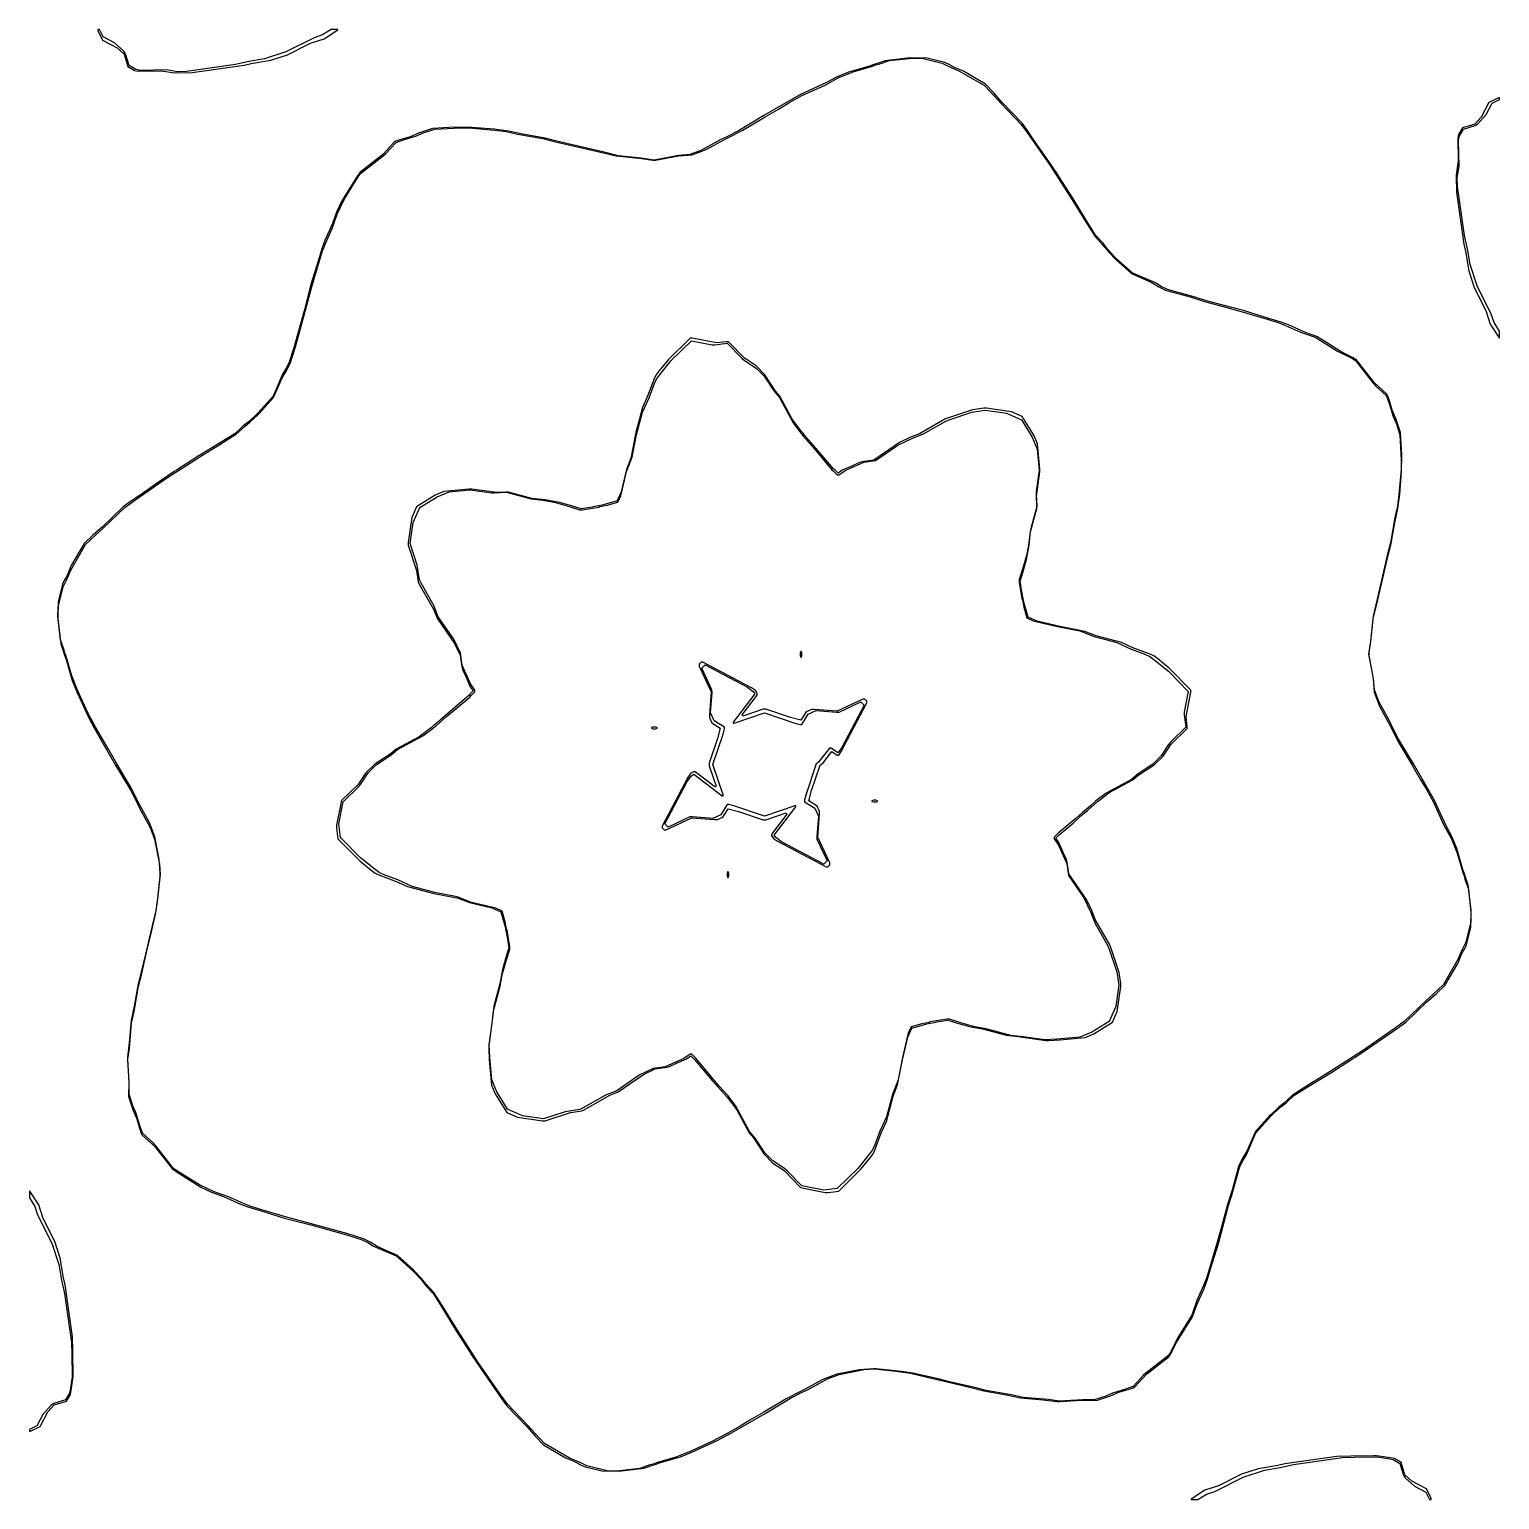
# Model space of a CAD drawing. Extents: x 65 to 85, y 65 to 85.
import ezdxf

# ---------------------------------------------------------------- set-up
doc = ezdxf.new("R2010")
doc.units = 0

msp = doc.modelspace()

# ---------------------------------------------------------------- linework, layer by layer
for points in [[(66.196, 84.747), (66.288, 84.663), (66.342, 84.494), (66.431, 84.441), (66.482, 84.431), (66.791, 84.437), (66.981, 84.409), (67.213, 84.411), (67.921, 84.513), (68.016, 84.534), (68.284, 84.581), (68.512, 84.655), (68.823, 84.811), (69.011, 84.87), (69.197, 84.991), (69.197, 84.999), (69.106, 84.999), (68.989, 84.923), (68.874, 84.886), (68.488, 84.693), (68.199, 84.6), (67.984, 84.562), (67.805, 84.523), (67.137, 84.426), (67.016, 84.424), (66.864, 84.447), (66.514, 84.44), (66.448, 84.453), (66.36, 84.506), (66.309, 84.666), (66.286, 84.701), (66.159, 84.817), (66.004, 84.897), (65.956, 84.999), (65.933, 84.999), (65.933, 84.985), (65.996, 84.851), (66.196, 84.747)], [(65.388, 76.981), (65.422, 76.678), (65.429, 76.64), (65.471, 76.52), (65.479, 76.486), (65.5, 76.43), (65.584, 76.142), (65.645, 75.988), (65.803, 75.644), (65.887, 75.49), (65.998, 75.291), (66.088, 75.142), (66.174, 74.991), (66.379, 74.645), (66.461, 74.489), (66.499, 74.404), (66.594, 74.233), (66.643, 74.144), (66.703, 73.986), (66.769, 73.646), (66.779, 73.503), (66.749, 73.212), (66.719, 73.016), (66.649, 72.71), (66.601, 72.515), (66.53, 72.21), (66.482, 72.016), (66.428, 71.711), (66.387, 71.517), (66.36, 71.213), (66.334, 71.019), (66.334, 70.981), (66.352, 70.679), (66.351, 70.483), (66.412, 70.292), (66.462, 70.179), (66.5, 70.053), (66.522, 69.987), (66.532, 69.962), (66.707, 69.805), (66.947, 69.497), (66.953, 69.494), (66.996, 69.463), (67.335, 69.252), (67.479, 69.183), (67.643, 69.123), (67.874, 69.021), (67.987, 68.978), (68.141, 68.932), (68.486, 68.825), (68.83, 68.737), (69.331, 68.6), (69.526, 68.536), (69.603, 68.498), (69.683, 68.448), (69.991, 68.315), (70.219, 68.11), (70.33, 67.994), (70.4, 67.904), (70.497, 67.799), (70.624, 67.597), (70.808, 67.296), (70.998, 67.002), (71.015, 66.972), (71.131, 66.797), (71.343, 66.492), (71.422, 66.375), (71.496, 66.276), (71.766, 65.994), (71.885, 65.858), (71.993, 65.746), (72.294, 65.571), (72.407, 65.524), (72.461, 65.498), (72.49, 65.478), (72.548, 65.452), (72.788, 65.393), (73.019, 65.388), (73.322, 65.422), (73.36, 65.429), (73.48, 65.471), (73.514, 65.479), (73.57, 65.5), (73.858, 65.584), (74.012, 65.645), (74.356, 65.803), (74.51, 65.887), (74.709, 65.998), (74.858, 66.088), (75.009, 66.174), (75.355, 66.379), (75.511, 66.461), (75.596, 66.499), (75.767, 66.594), (75.856, 66.643), (76.014, 66.703), (76.354, 66.769), (76.497, 66.779), (76.788, 66.749), (76.984, 66.719), (77.29, 66.649), (77.485, 66.601), (77.79, 66.53), (77.984, 66.482), (78.289, 66.428), (78.483, 66.387), (78.787, 66.36), (78.981, 66.334), (79.019, 66.334), (79.321, 66.352), (79.517, 66.351), (79.707, 66.412), (79.82, 66.462), (79.946, 66.5), (80.013, 66.522), (80.038, 66.533), (80.195, 66.707), (80.503, 66.947), (80.506, 66.953), (80.533, 66.991), (80.607, 67.145), (80.822, 67.489), (80.876, 67.643), (80.979, 67.874), (81.022, 67.987), (81.068, 68.141), (81.175, 68.486), (81.218, 68.64), (81.306, 68.986), (81.357, 69.141), (81.451, 69.486), (81.464, 69.526), (81.502, 69.604), (81.551, 69.683), (81.685, 69.991), (81.89, 70.219), (82.006, 70.33), (82.095, 70.4), (82.201, 70.497), (82.403, 70.624), (82.704, 70.808), (82.998, 70.998), (83.028, 71.015), (83.203, 71.131), (83.508, 71.343), (83.625, 71.422), (83.724, 71.496), (84.006, 71.766), (84.141, 71.885), (84.254, 71.993), (84.429, 72.294), (84.476, 72.407), (84.502, 72.461), (84.521, 72.49), (84.548, 72.548), (84.607, 72.788), (84.612, 73.019), (84.578, 73.322), (84.571, 73.359), (84.529, 73.48), (84.521, 73.514), (84.5, 73.57), (84.416, 73.858), (84.355, 74.011), (84.271, 74.165), (84.113, 74.51), (84.002, 74.709), (83.912, 74.858), (83.826, 75.009), (83.621, 75.355), (83.539, 75.511), (83.501, 75.596), (83.405, 75.767), (83.357, 75.856), (83.297, 76.015), (83.285, 76.172), (83.222, 76.502), (83.249, 76.678), (83.281, 76.983), (83.329, 77.18), (83.47, 77.79), (83.518, 77.984), (83.572, 78.289), (83.613, 78.484), (83.64, 78.677), (83.666, 78.981), (83.667, 79.214), (83.649, 79.516), (83.588, 79.707), (83.538, 79.82), (83.5, 79.946), (83.478, 80.012), (83.467, 80.038), (83.293, 80.195), (83.053, 80.503), (83.047, 80.506), (83.009, 80.533), (82.855, 80.607), (82.511, 80.822), (82.357, 80.876), (82.126, 80.979), (82.013, 81.022), (81.859, 81.068), (81.514, 81.175), (81.359, 81.218), (81.014, 81.306), (80.859, 81.357), (80.514, 81.45), (80.474, 81.464), (80.396, 81.502), (80.317, 81.551), (80.008, 81.685), (79.78, 81.889), (79.67, 82.006), (79.6, 82.095), (79.503, 82.201), (79.375, 82.403), (79.192, 82.704), (79.002, 82.998), (78.985, 83.028), (78.869, 83.203), (78.656, 83.508), (78.578, 83.625), (78.504, 83.724), (78.234, 84.006), (78.114, 84.141), (78.007, 84.254), (77.706, 84.429), (77.593, 84.476), (77.539, 84.502), (77.51, 84.521), (77.452, 84.548), (77.212, 84.607), (76.981, 84.612), (76.678, 84.578), (76.64, 84.571), (76.52, 84.529), (76.486, 84.521), (76.43, 84.5), (76.142, 84.416), (75.989, 84.355), (75.834, 84.271), (75.49, 84.113), (75.291, 84.002), (75.142, 83.912), (74.991, 83.826), (74.645, 83.621), (74.489, 83.539), (74.404, 83.501), (74.233, 83.405), (74.144, 83.357), (73.984, 83.297), (73.828, 83.285), (73.498, 83.222), (73.322, 83.249), (73.016, 83.281), (72.82, 83.329), (72.21, 83.47), (72.016, 83.518), (71.711, 83.572), (71.516, 83.613), (71.323, 83.64), (71.019, 83.666), (70.785, 83.667), (70.484, 83.649), (70.292, 83.588), (70.179, 83.538), (70.053, 83.5), (69.987, 83.478), (69.962, 83.467), (69.805, 83.293), (69.497, 83.053), (69.494, 83.047), (69.466, 83.008), (69.252, 82.665), (69.178, 82.512), (69.123, 82.357), (69.021, 82.126), (68.978, 82.013), (68.932, 81.859), (68.825, 81.514), (68.737, 81.17), (68.6, 80.669), (68.536, 80.474), (68.498, 80.396), (68.448, 80.317), (68.315, 80.008), (68.11, 79.78), (67.994, 79.67), (67.904, 79.6), (67.799, 79.503), (67.597, 79.375), (67.296, 79.192), (67.002, 79.002), (66.972, 78.985), (66.797, 78.869), (66.492, 78.656), (66.375, 78.578), (66.276, 78.504), (65.994, 78.234), (65.858, 78.114), (65.746, 78.007), (65.571, 77.706), (65.524, 77.593), (65.498, 77.539), (65.478, 77.51), (65.452, 77.452), (65.393, 77.212), (65.388, 76.981)], [(65.393, 77.138), (65.462, 77.418), (65.495, 77.49), (65.502, 77.5), (65.509, 77.516), (65.563, 77.644), (65.765, 77.993), (65.898, 78.12), (66.006, 78.215), (66.299, 78.496), (66.415, 78.582), (66.508, 78.645), (66.853, 78.885), (66.994, 78.978), (67.027, 78.998), (67.354, 79.208), (67.593, 79.354), (67.818, 79.497), (67.936, 79.604), (68.006, 79.66), (68.11, 79.758), (68.137, 79.785), (68.322, 79.991), (68.438, 80.261), (68.502, 80.362), (68.546, 80.454), (68.621, 80.681), (68.757, 81.18), (68.836, 81.486), (68.93, 81.791), (68.988, 81.987), (69.027, 82.089), (69.118, 82.293), (69.187, 82.488), (69.282, 82.685), (69.473, 82.992), (69.497, 83.024), (69.503, 83.038), (69.812, 83.278), (69.85, 83.31), (69.983, 83.458), (70.013, 83.47), (70.103, 83.5), (70.268, 83.55), (70.357, 83.59), (70.516, 83.64), (70.861, 83.66), (70.981, 83.66), (71.327, 83.63), (71.484, 83.609), (71.639, 83.575), (71.984, 83.514), (72.14, 83.476), (72.83, 83.317), (72.983, 83.279), (73.328, 83.244), (73.482, 83.22), (73.518, 83.22), (73.831, 83.281), (74.015, 83.294), (74.206, 83.366), (74.316, 83.425), (74.446, 83.499), (74.511, 83.527), (74.705, 83.63), (75.009, 83.811), (75.199, 83.919), (75.332, 83.998), (75.51, 84.098), (75.816, 84.238), (76.011, 84.344), (76.208, 84.423), (76.471, 84.5), (76.514, 84.516), (76.557, 84.526), (76.698, 84.575), (77.012, 84.61), (77.138, 84.607), (77.418, 84.538), (77.49, 84.505), (77.5, 84.498), (77.516, 84.491), (77.644, 84.437), (77.993, 84.235), (78.12, 84.102), (78.215, 83.994), (78.496, 83.701), (78.582, 83.585), (78.645, 83.492), (78.885, 83.147), (78.978, 83.006), (78.998, 82.973), (79.208, 82.646), (79.354, 82.407), (79.497, 82.182), (79.604, 82.064), (79.66, 81.994), (79.758, 81.89), (79.785, 81.863), (79.991, 81.678), (80.261, 81.561), (80.362, 81.498), (80.454, 81.453), (80.486, 81.443), (80.791, 81.36), (80.986, 81.296), (81.29, 81.218), (81.486, 81.164), (81.791, 81.07), (81.987, 81.012), (82.089, 80.972), (82.293, 80.882), (82.489, 80.812), (82.795, 80.621), (82.991, 80.527), (83.024, 80.503), (83.038, 80.497), (83.278, 80.188), (83.309, 80.149), (83.458, 80.017), (83.47, 79.987), (83.5, 79.897), (83.55, 79.732), (83.59, 79.642), (83.64, 79.484), (83.66, 79.139), (83.66, 79.019), (83.63, 78.673), (83.609, 78.516), (83.575, 78.361), (83.514, 78.016), (83.476, 77.86), (83.317, 77.17), (83.279, 77.016), (83.244, 76.672), (83.22, 76.518), (83.22, 76.482), (83.281, 76.169), (83.294, 75.984), (83.366, 75.794), (83.425, 75.684), (83.499, 75.554), (83.527, 75.489), (83.63, 75.295), (83.81, 74.991), (83.919, 74.8), (83.998, 74.668), (84.098, 74.489), (84.238, 74.184), (84.344, 73.989), (84.423, 73.792), (84.5, 73.529), (84.516, 73.486), (84.526, 73.442), (84.575, 73.302), (84.61, 72.988), (84.607, 72.862), (84.538, 72.582), (84.505, 72.51), (84.498, 72.5), (84.491, 72.484), (84.437, 72.356), (84.235, 72.007), (84.102, 71.88), (83.994, 71.785), (83.701, 71.504), (83.585, 71.418), (83.492, 71.355), (83.147, 71.115), (83.006, 71.022), (82.973, 71.002), (82.646, 70.791), (82.407, 70.645), (82.182, 70.503), (82.064, 70.395), (81.994, 70.34), (81.89, 70.241), (81.863, 70.215), (81.678, 70.008), (81.561, 69.739), (81.498, 69.638), (81.453, 69.546), (81.443, 69.514), (81.36, 69.209), (81.296, 69.014), (81.218, 68.71), (81.164, 68.514), (81.07, 68.209), (81.012, 68.013), (80.972, 67.911), (80.882, 67.707), (80.812, 67.511), (80.621, 67.205), (80.527, 67.009), (80.503, 66.976), (80.497, 66.962), (80.188, 66.722), (80.15, 66.69), (80.017, 66.542), (79.987, 66.53), (79.897, 66.5), (79.732, 66.45), (79.642, 66.41), (79.484, 66.359), (79.326, 66.36), (79.007, 66.341), (78.863, 66.361), (78.517, 66.391), (78.361, 66.424), (78.016, 66.485), (77.86, 66.524), (77.515, 66.604), (77.36, 66.642), (77.016, 66.721), (76.862, 66.745), (76.519, 66.78), (76.481, 66.78), (76.288, 66.765), (75.986, 66.706), (75.794, 66.633), (75.684, 66.574), (75.554, 66.501), (75.489, 66.472), (75.295, 66.37), (74.991, 66.189), (74.8, 66.081), (74.668, 66.002), (74.49, 65.902), (74.294, 65.796), (73.988, 65.655), (73.792, 65.577), (73.529, 65.5), (73.486, 65.484), (73.442, 65.474), (73.302, 65.425), (72.988, 65.389), (72.862, 65.393), (72.582, 65.462), (72.51, 65.495), (72.5, 65.502), (72.484, 65.509), (72.356, 65.562), (72.007, 65.765), (71.88, 65.898), (71.785, 66.006), (71.504, 66.299), (71.418, 66.415), (71.355, 66.508), (71.115, 66.853), (71.022, 66.994), (71.002, 67.027), (70.791, 67.354), (70.645, 67.593), (70.503, 67.818), (70.395, 67.936), (70.34, 68.006), (70.241, 68.11), (70.215, 68.137), (70.008, 68.322), (69.739, 68.438), (69.638, 68.502), (69.546, 68.546), (69.319, 68.621), (68.82, 68.757), (68.514, 68.836), (68.209, 68.93), (68.013, 68.988), (67.911, 69.027), (67.707, 69.118), (67.512, 69.187), (67.315, 69.282), (67.008, 69.473), (66.976, 69.496), (66.962, 69.503), (66.722, 69.812), (66.69, 69.85), (66.542, 69.983), (66.53, 70.012), (66.5, 70.103), (66.45, 70.268), (66.41, 70.357), (66.359, 70.516), (66.36, 70.674), (66.341, 70.993), (66.361, 71.137), (66.391, 71.483), (66.424, 71.639), (66.485, 71.984), (66.524, 72.14), (66.604, 72.485), (66.643, 72.645), (66.721, 72.984), (66.745, 73.138), (66.78, 73.481), (66.78, 73.519), (66.765, 73.712), (66.706, 74.014), (66.633, 74.206), (66.574, 74.316), (66.501, 74.446), (66.472, 74.511), (66.37, 74.705), (66.189, 75.009), (66.081, 75.199), (66.002, 75.332), (65.902, 75.51), (65.796, 75.705), (65.655, 76.012), (65.577, 76.208), (65.5, 76.47), (65.484, 76.514), (65.474, 76.557), (65.425, 76.698), (65.389, 77.012), (65.393, 77.138)], [(84.411, 82.787), (84.513, 82.079), (84.534, 81.984), (84.581, 81.716), (84.655, 81.488), (84.811, 81.176), (84.87, 80.989), (84.991, 80.803), (84.999, 80.803), (84.999, 80.894), (84.923, 81.011), (84.886, 81.126), (84.693, 81.512), (84.6, 81.801), (84.562, 82.016), (84.523, 82.194), (84.499, 82.354), (84.426, 82.863), (84.424, 82.984), (84.447, 83.136), (84.44, 83.486), (84.453, 83.551), (84.506, 83.64), (84.666, 83.691), (84.701, 83.714), (84.817, 83.841), (84.897, 83.996), (84.999, 84.044), (84.999, 84.067), (84.985, 84.067), (84.851, 84.004), (84.747, 83.804), (84.663, 83.712), (84.494, 83.658), (84.441, 83.569), (84.431, 83.518), (84.437, 83.209), (84.409, 83.018), (84.411, 82.787)], [(69.198, 73.99), (69.494, 73.69), (69.648, 73.564), (69.706, 73.521), (69.755, 73.499), (69.988, 73.41), (70.142, 73.34), (70.485, 73.249), (70.831, 73.181), (70.986, 73.121), (71.292, 73.05), (71.413, 72.995), (71.472, 72.79), (71.494, 72.668), (71.5, 72.657), (71.523, 72.505), (71.482, 72.373), (71.434, 72.21), (71.401, 72.016), (71.319, 71.711), (71.313, 71.672), (71.294, 71.517), (71.248, 71.174), (71.248, 71.135), (71.256, 70.981), (71.287, 70.64), (71.337, 70.519), (71.494, 70.267), (71.641, 70.202), (71.981, 70.153), (72.017, 70.152), (72.36, 70.266), (72.514, 70.291), (72.546, 70.304), (72.888, 70.499), (73.01, 70.547), (73.354, 70.785), (73.514, 70.862), (73.671, 70.884), (73.708, 70.892), (73.804, 70.937), (73.941, 70.998), (73.999, 71.038), (74.042, 70.994), (74.289, 70.701), (74.496, 70.47), (74.622, 70.301), (74.792, 69.992), (74.852, 69.92), (74.996, 69.699), (75.115, 69.578), (75.238, 69.497), (75.27, 69.472), (75.49, 69.248), (75.827, 69.18), (75.864, 69.18), (76.01, 69.198), (76.31, 69.494), (76.436, 69.648), (76.478, 69.706), (76.501, 69.755), (76.589, 69.988), (76.659, 70.142), (76.752, 70.487), (76.811, 70.641), (76.878, 70.984), (76.949, 71.292), (77.005, 71.413), (77.21, 71.472), (77.331, 71.494), (77.343, 71.5), (77.495, 71.523), (77.627, 71.482), (77.79, 71.434), (77.984, 71.401), (78.289, 71.319), (78.328, 71.313), (78.483, 71.294), (78.826, 71.248), (78.864, 71.248), (79.019, 71.256), (79.36, 71.287), (79.48, 71.337), (79.733, 71.494), (79.798, 71.641), (79.847, 71.981), (79.847, 72.018), (79.823, 72.17), (79.71, 72.513), (79.696, 72.546), (79.499, 72.892), (79.453, 73.012), (79.38, 73.164), (79.138, 73.512), (79.116, 73.671), (79.108, 73.708), (79.063, 73.804), (79.002, 73.941), (78.962, 73.999), (79.006, 74.042), (79.197, 74.202), (79.304, 74.301), (79.397, 74.377), (79.53, 74.496), (79.698, 74.622), (80.008, 74.792), (80.08, 74.852), (80.301, 74.996), (80.422, 75.115), (80.503, 75.238), (80.528, 75.27), (80.751, 75.489), (80.75, 75.519), (80.735, 75.651), (80.801, 75.982), (80.801, 76.011), (80.506, 76.31), (80.352, 76.436), (80.294, 76.478), (80.245, 76.501), (80.012, 76.589), (79.858, 76.659), (79.513, 76.752), (79.359, 76.811), (79.016, 76.878), (78.707, 76.949), (78.587, 77.005), (78.528, 77.21), (78.506, 77.331), (78.5, 77.343), (78.477, 77.495), (78.518, 77.627), (78.566, 77.79), (78.599, 77.983), (78.62, 78.166), (78.705, 78.483), (78.705, 78.519), (78.699, 78.647), (78.744, 78.981), (78.744, 79.019), (78.713, 79.36), (78.663, 79.48), (78.506, 79.733), (78.359, 79.798), (78.018, 79.847), (77.982, 79.847), (77.83, 79.823), (77.487, 79.71), (77.453, 79.696), (77.108, 79.499), (76.988, 79.453), (76.836, 79.38), (76.488, 79.138), (76.329, 79.116), (76.292, 79.108), (76.195, 79.063), (76.058, 79.002), (76.001, 78.962), (75.96, 79.004), (75.937, 79.021), (75.699, 79.304), (75.538, 79.484), (75.524, 79.507), (75.504, 79.53), (75.377, 79.698), (75.208, 80.008), (75.148, 80.08), (75.004, 80.301), (74.885, 80.421), (74.762, 80.503), (74.729, 80.528), (74.511, 80.751), (74.481, 80.75), (74.349, 80.735), (74.018, 80.801), (73.989, 80.801), (73.69, 80.506), (73.564, 80.352), (73.521, 80.294), (73.499, 80.245), (73.41, 80.012), (73.34, 79.858), (73.249, 79.515), (73.181, 79.169), (73.121, 79.014), (73.05, 78.708), (72.995, 78.587), (72.79, 78.528), (72.668, 78.506), (72.657, 78.5), (72.505, 78.477), (72.373, 78.518), (72.21, 78.566), (72.017, 78.599), (71.833, 78.62), (71.517, 78.705), (71.48, 78.705), (71.353, 78.699), (71.019, 78.744), (70.981, 78.744), (70.64, 78.713), (70.519, 78.663), (70.267, 78.506), (70.202, 78.359), (70.153, 78.018), (70.152, 77.983), (70.266, 77.64), (70.291, 77.486), (70.304, 77.453), (70.499, 77.112), (70.546, 76.99), (70.785, 76.646), (70.862, 76.486), (70.884, 76.329), (70.892, 76.292), (70.937, 76.195), (70.998, 76.058), (71.038, 76.001), (70.996, 75.96), (70.979, 75.937), (70.696, 75.699), (70.516, 75.538), (70.492, 75.524), (70.47, 75.504), (70.302, 75.377), (69.992, 75.208), (69.92, 75.148), (69.699, 75.004), (69.578, 74.885), (69.497, 74.762), (69.472, 74.729), (69.248, 74.509), (69.18, 74.173), (69.18, 74.136), (69.198, 73.99)], [(69.231, 74.01), (69.209, 74.191), (69.269, 74.49), (69.475, 74.691), (69.503, 74.729), (69.607, 74.886), (69.719, 74.996), (69.916, 75.125), (70.008, 75.202), (70.354, 75.392), (70.493, 75.496), (70.508, 75.509), (70.535, 75.525), (70.675, 75.651), (70.991, 75.917), (71.004, 75.934), (71.06, 75.989), (71.06, 76.013), (71.002, 76.097), (70.887, 76.35), (70.864, 76.514), (70.773, 76.704), (70.561, 77.01), (70.501, 77.164), (70.329, 77.466), (70.309, 77.514), (70.277, 77.71), (70.179, 78.006), (70.221, 78.291), (70.311, 78.494), (70.548, 78.642), (70.71, 78.709), (70.997, 78.735), (71.286, 78.696), (71.324, 78.696), (71.489, 78.704), (71.79, 78.623), (71.828, 78.614), (71.983, 78.596), (72.14, 78.569), (72.328, 78.514), (72.483, 78.466), (72.518, 78.466), (72.745, 78.5), (72.759, 78.508), (72.86, 78.526), (73.005, 78.568), (73.044, 78.654), (73.055, 78.691), (73.123, 78.986), (73.199, 79.181), (73.258, 79.485), (73.34, 79.792), (73.429, 79.988), (73.501, 80.175), (73.531, 80.242), (73.572, 80.298), (73.732, 80.494), (74.007, 80.765), (74.287, 80.709), (74.324, 80.709), (74.492, 80.729), (74.691, 80.525), (74.729, 80.497), (74.886, 80.393), (74.996, 80.281), (75.125, 80.084), (75.202, 79.992), (75.392, 79.646), (75.496, 79.507), (75.509, 79.492), (75.525, 79.465), (75.651, 79.325), (75.917, 79.008), (75.934, 78.996), (75.989, 78.94), (76.013, 78.94), (76.097, 78.998), (76.35, 79.113), (76.512, 79.135), (76.814, 79.345), (77.012, 79.439), (77.161, 79.497), (77.466, 79.671), (77.513, 79.69), (77.82, 79.792), (78.001, 79.821), (78.291, 79.779), (78.494, 79.689), (78.642, 79.452), (78.709, 79.29), (78.735, 79.003), (78.696, 78.714), (78.696, 78.675), (78.704, 78.511), (78.623, 78.21), (78.614, 78.171), (78.596, 78.017), (78.569, 77.86), (78.514, 77.672), (78.466, 77.517), (78.466, 77.481), (78.5, 77.255), (78.508, 77.241), (78.526, 77.14), (78.568, 76.995), (78.654, 76.955), (78.691, 76.945), (78.984, 76.877), (79.291, 76.817), (79.486, 76.741), (79.792, 76.66), (79.988, 76.571), (80.175, 76.499), (80.242, 76.469), (80.298, 76.428), (80.494, 76.268), (80.765, 75.993), (80.709, 75.713), (80.709, 75.676), (80.729, 75.508), (80.525, 75.309), (80.497, 75.271), (80.393, 75.114), (80.281, 75.004), (80.084, 74.875), (79.992, 74.798), (79.646, 74.608), (79.507, 74.504), (79.43, 74.435), (79.325, 74.349), (79.24, 74.271), (78.994, 74.064), (78.94, 74.011), (78.94, 73.987), (78.998, 73.902), (79.079, 73.722), (79.113, 73.65), (79.135, 73.488), (79.345, 73.186), (79.439, 72.988), (79.497, 72.839), (79.671, 72.534), (79.69, 72.487), (79.792, 72.18), (79.821, 71.999), (79.779, 71.709), (79.689, 71.506), (79.452, 71.358), (79.29, 71.291), (78.981, 71.263), (78.813, 71.254), (78.517, 71.295), (78.349, 71.314), (78.015, 71.404), (77.86, 71.43), (77.672, 71.486), (77.517, 71.534), (77.481, 71.534), (77.255, 71.5), (77.241, 71.492), (77.14, 71.474), (76.995, 71.432), (76.955, 71.346), (76.945, 71.309), (76.877, 71.016), (76.817, 70.709), (76.741, 70.513), (76.66, 70.208), (76.571, 70.012), (76.499, 69.825), (76.469, 69.758), (76.428, 69.702), (76.268, 69.506), (75.99, 69.231), (75.809, 69.209), (75.509, 69.269), (75.309, 69.475), (75.271, 69.503), (75.114, 69.607), (75.004, 69.719), (74.875, 69.916), (74.798, 70.008), (74.608, 70.354), (74.504, 70.493), (74.385, 70.625), (74.064, 71.006), (74.011, 71.06), (73.987, 71.06), (73.902, 71.002), (73.65, 70.887), (73.486, 70.864), (73.296, 70.773), (72.99, 70.561), (72.836, 70.501), (72.534, 70.329), (72.486, 70.309), (72.29, 70.277), (71.994, 70.179), (71.709, 70.221), (71.506, 70.311), (71.358, 70.548), (71.291, 70.71), (71.263, 71.019), (71.254, 71.187), (71.295, 71.483), (71.315, 71.651), (71.404, 71.984), (71.43, 72.14), (71.486, 72.328), (71.534, 72.483), (71.534, 72.518), (71.5, 72.745), (71.492, 72.759), (71.474, 72.86), (71.432, 73.005), (71.346, 73.044), (71.309, 73.055), (71.014, 73.123), (70.819, 73.199), (70.515, 73.258), (70.208, 73.34), (70.012, 73.429), (69.825, 73.501), (69.758, 73.531), (69.702, 73.571), (69.506, 73.732), (69.242, 73.999), (69.231, 74.01)], [(75.502, 76.46), (75.506, 76.482), (75.506, 76.518), (75.502, 76.536), (75.494, 76.536), (75.487, 76.516), (75.487, 76.483), (75.495, 76.46), (75.502, 76.46)], [(74.01, 74.274), (74.326, 74.25), (74.36, 74.25), (74.433, 74.285), (74.505, 74.397), (74.645, 74.362), (74.983, 74.248), (75.017, 74.248), (75.294, 74.341), (75.304, 74.326), (75.098, 74.058), (75.097, 74.032), (75.123, 73.995), (75.177, 73.955), (75.838, 73.608), (75.863, 73.608), (75.889, 73.636), (75.889, 73.663), (75.726, 74.01), (75.75, 74.326), (75.75, 74.36), (75.715, 74.433), (75.602, 74.505), (75.638, 74.645), (75.755, 74.993), (75.796, 75.022), (75.918, 75.176), (75.987, 75.129), (76.009, 75.128), (76.045, 75.177), (76.392, 75.838), (76.392, 75.863), (76.364, 75.889), (76.337, 75.889), (75.99, 75.726), (75.674, 75.75), (75.64, 75.75), (75.566, 75.715), (75.495, 75.602), (75.354, 75.638), (75.017, 75.752), (74.983, 75.752), (74.706, 75.659), (74.695, 75.674), (74.902, 75.942), (74.902, 75.968), (74.877, 76.005), (74.823, 76.045), (74.162, 76.392), (74.137, 76.392), (74.111, 76.364), (74.111, 76.337), (74.274, 75.99), (74.25, 75.674), (74.25, 75.64), (74.285, 75.566), (74.397, 75.495), (74.362, 75.354), (74.248, 75.017), (74.248, 74.983), (74.341, 74.706), (74.326, 74.695), (74.058, 74.902), (74.032, 74.902), (73.995, 74.877), (73.955, 74.823), (73.608, 74.162), (73.608, 74.137), (73.636, 74.111), (73.663, 74.111), (74.01, 74.274)], [(73.948, 74.769), (74.005, 74.846), (74.039, 74.87), (74.425, 74.572), (74.437, 74.572), (74.437, 74.588), (74.298, 75), (74.438, 75.414), (74.455, 75.483), (74.455, 75.508), (74.316, 75.596), (74.265, 75.705), (74.286, 75.981), (74.285, 76.015), (74.148, 76.309), (74.191, 76.355), (74.769, 76.051), (74.846, 75.995), (74.87, 75.96), (74.572, 75.575), (74.572, 75.563), (74.588, 75.563), (75, 75.701), (75.414, 75.562), (75.483, 75.545), (75.508, 75.545), (75.596, 75.683), (75.705, 75.735), (75.981, 75.714), (76.015, 75.714), (76.309, 75.852), (76.355, 75.809), (76.051, 75.231), (75.998, 75.158), (75.909, 75.221), (75.885, 75.221), (75.731, 75.026), (75.703, 75.007), (75.562, 74.585), (75.545, 74.517), (75.545, 74.492), (75.683, 74.404), (75.735, 74.295), (75.714, 74.019), (75.714, 73.985), (75.852, 73.691), (75.809, 73.644), (75.231, 73.948), (75.153, 74.005), (75.13, 74.039), (75.427, 74.425), (75.427, 74.437), (75.412, 74.437), (75, 74.298), (74.585, 74.438), (74.517, 74.455), (74.492, 74.455), (74.404, 74.316), (74.295, 74.265), (74.019, 74.286), (73.985, 74.286), (73.691, 74.148), (73.645, 74.191), (73.948, 74.769)], [(73.517, 75.487), (73.54, 75.495), (73.54, 75.502), (73.518, 75.506), (73.482, 75.506), (73.463, 75.502), (73.463, 75.494), (73.484, 75.487), (73.517, 75.487)], [(76.518, 74.494), (76.536, 74.497), (76.536, 74.505), (76.516, 74.513), (76.483, 74.513), (76.46, 74.505), (76.459, 74.498), (76.482, 74.494), (76.518, 74.494)], [(74.505, 73.463), (74.513, 73.484), (74.513, 73.517), (74.505, 73.54), (74.498, 73.54), (74.494, 73.518), (74.494, 73.482), (74.497, 73.463), (74.505, 73.463)], [(65.015, 65.933), (65.149, 65.996), (65.253, 66.196), (65.337, 66.288), (65.506, 66.342), (65.559, 66.431), (65.569, 66.483), (65.598, 66.676), (65.591, 67.02), (65.589, 67.213), (65.486, 67.921), (65.466, 68.016), (65.418, 68.284), (65.345, 68.512), (65.189, 68.823), (65.129, 69.011), (65.008, 69.197), (65.001, 69.197), (65.001, 69.106), (65.077, 68.989), (65.113, 68.874), (65.307, 68.488), (65.4, 68.199), (65.438, 67.984), (65.477, 67.805), (65.574, 67.137), (65.576, 66.98), (65.582, 66.669), (65.56, 66.516), (65.547, 66.449), (65.494, 66.36), (65.334, 66.309), (65.299, 66.286), (65.183, 66.159), (65.103, 66.004), (65.001, 65.956), (65.001, 65.933), (65.015, 65.933)], [(80.894, 65.001), (81.011, 65.077), (81.126, 65.113), (81.512, 65.307), (81.801, 65.4), (82.016, 65.438), (82.194, 65.477), (82.863, 65.574), (83.02, 65.576), (83.331, 65.582), (83.483, 65.56), (83.551, 65.547), (83.64, 65.494), (83.691, 65.334), (83.714, 65.299), (83.841, 65.183), (83.996, 65.103), (84.044, 65.001), (84.067, 65.001), (84.066, 65.015), (84.004, 65.149), (83.804, 65.253), (83.712, 65.337), (83.658, 65.506), (83.569, 65.559), (83.516, 65.569), (83.323, 65.598), (83.285, 65.598), (82.98, 65.591), (82.787, 65.589), (82.079, 65.486), (81.984, 65.466), (81.716, 65.418), (81.488, 65.345), (81.176, 65.189), (80.989, 65.129), (80.803, 65.008), (80.803, 65.001), (80.894, 65.001)]]:
    msp.add_lwpolyline(points, close=True)

doc.saveas('drawing.dxf')
